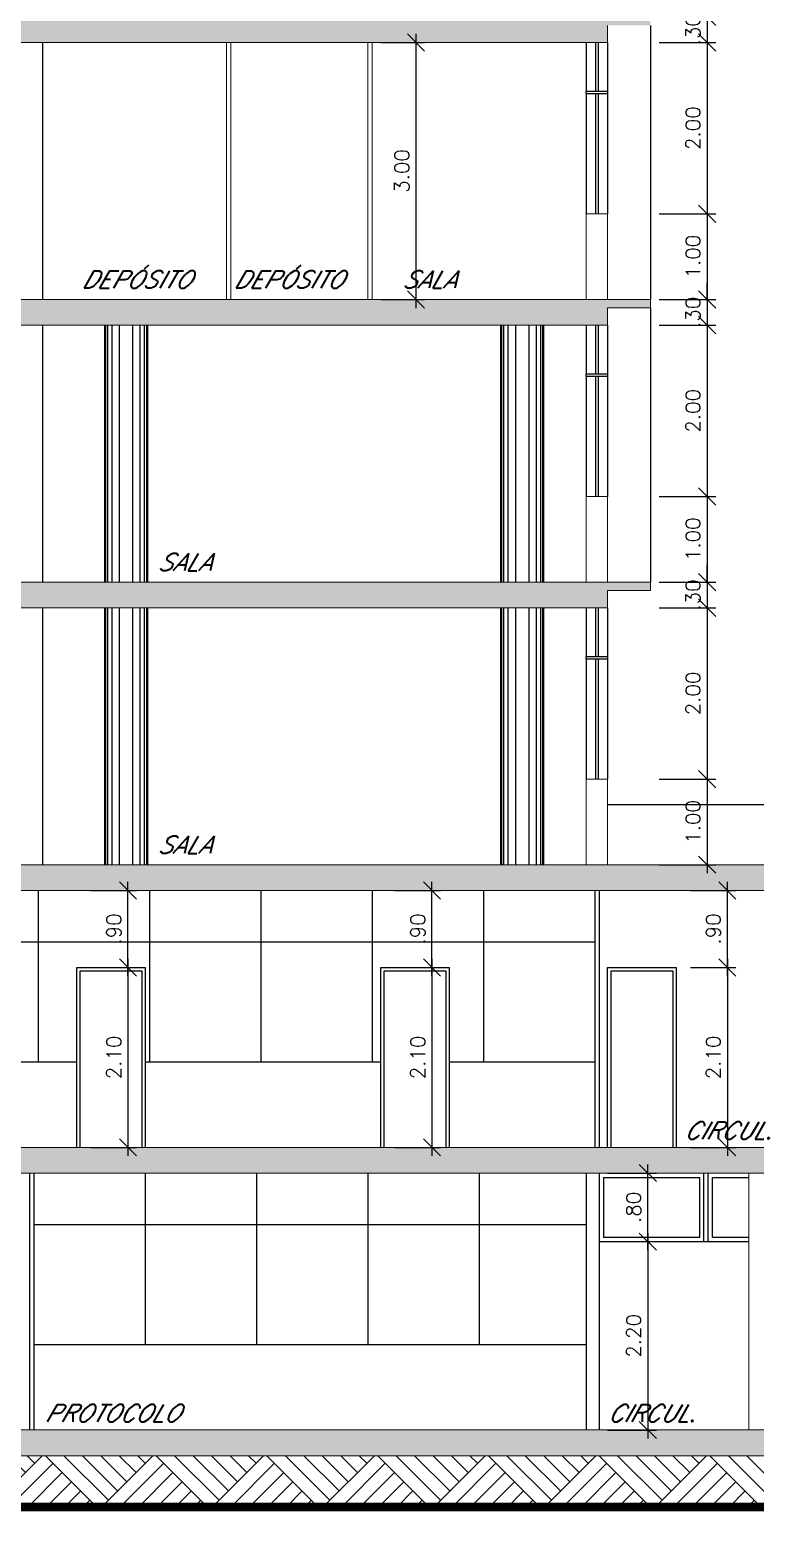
# Model space of a CAD drawing. Header units: millimetres. Extents: x 521 to 1055, y 261 to 520.
# Drawn here: x 869.4 to 877.88, y 453.61 to 470.91 of the extents above; entities that cross this region are included whole.
import ezdxf

# ---------------------------------------------------------------- set-up
doc = ezdxf.new("R2010")
doc.units = ezdxf.units.MM
doc.linetypes.add('CONTINU', pattern=[0])
doc.layers.add('0.1', color=8, linetype='Continuous', lineweight=13)
doc.styles.add('ROMANS', font='romans')
doc.styles.get("Standard").update_dxf_attribs({"font": 'romans.shx'})
doc.dimstyles.new('Fares Eng - 50', dxfattribs={"dimscale": 2, "dimtxt": 0.085, "dimasz": 0.1, "dimexe": 0.05, "dimexo": 0.05, "dimgap": 0.04, "dimtad": 1, "dimzin": 4, "dimdsep": 46, "dimtxsty": 'ROMANS', "dimblk1": 'OBLIQUE', "dimblk2": 'OBLIQUE', "dimsah": 1, "dimcen": 0.05, "dimdle": 0.05, "dimclrd": 8, "dimclre": 8, "dimclrt": 8, "dimaunit": 1, "dimadec": 0, "dimazin": 0, "dimtfac": 1, "dimtix": 1, "dimtmove": 2, "dimatfit": 0, "dimldrblk": 'OPEN90', "dimfxl": 1, "dimtolj": 1, "dimtzin": 0, "dimarcsym": 0})
pattern_1 = [(50, (2.50527, -1.5628), (0.273277003, -0.02390863), [0.028575, -0.314325]), (355, (2.50527, -1.5628), (-0.05286424, 0.286584964), [0.02286, -0.25146]), (100.451, (2.52804, -1.56478), (0.22041375, 0.26267503), [0.024285, -0.267135]), (46.1842, (2.50527, -1.4866), (0.40661856, -0.06306349), [0.0428625, -0.4714875]), (96.6356, (2.53915, -1.49184), (0.35610635, 0.37113833), [0.0364275, -0.4007025]), (351.184, (2.50527, -1.4866), (0.3561069, 0.37113768), [0.03429, -0.37719]), (21, (2.54337, -1.50564), (0.22742232, -0.15339828), [0.028575, -0.314325]), (326, (2.54337, -1.50564), (0.09270304, 0.27628195), [0.02286, -0.25146]), (71.4514, (2.56232, -1.51842), (0.320124736, 0.12288429), [0.024285, -0.267135]), (37.5, (2.50527, -1.56279), (0.004632905, 0.126832558), [0, -0.248412, 0, -0.25527, 0, -0.2524125]), (7.5, (2.50527, -1.56279), (0.100229494, 0.150270862), [0, -0.145542, 0, -0.242697, 0, -0.0962025]), (327.5, (2.4203, -1.56279), (0.203385893, -0.008593116), [0, -0.09525, 0, -0.29718, 0, -0.394335]), (317.5, (2.3822, -1.56279), (0.222193772, 0.038139737), [0, -0.123825, 0, -0.197358, 0, -0.280035])]

# ---------------------------------------------------------------- blocks, each defined once
blk = doc.blocks.new('_OBLIQUE')
at = {"color": 0, "linetype": 'ByBlock'}
blk.add_line((-0.5, -0.5), (0.5, 0.5), dxfattribs=at)
blk = doc.blocks.new('*D1829')
at = {"layer": '0.1', "color": 8, "linetype": 'CONTINU', "lineweight": -2, "transparency": 16777216}
for p, q in [((876.152, 456.756), (876.721, 456.756)), ((876.621, 456.856), (876.621, 454.456)), ((876.152, 454.556), (876.721, 454.556))]:
    blk.add_line(p, q, dxfattribs=at)
at = {"layer": 'DEFPOINTS', "color": 0, "linetype": 'CONTINU', "lineweight": -2, "transparency": 16777216}
for p in [(876.052, 456.756), (876.052, 454.556), (876.621, 454.556)]:
    blk.add_point(p, dxfattribs=at)
at = {"layer": '0.1', "color": 8, "linetype": 'CONTINU', "lineweight": -2, "transparency": 16777216, "xscale": 0.2, "yscale": 0.2, "zscale": 0.2}
for p, rotation in [((876.621, 456.756), 90), ((876.621, 454.556), 270)]:
    blk.add_blockref('_OBLIQUE', p, dxfattribs=dict(at, rotation=rotation))
at = {"layer": '0.1', "color": 8, "linetype": 'CONTINU', "lineweight": -2, "transparency": 16777216, "insert": (876.456, 455.656), "char_height": 0.17, "attachment_point": 5, "rotation": 90, "style": 'ROMANS'}
blk.add_mtext('\\A1;2.20', dxfattribs=at)
blk = doc.blocks.new('_Open90')
at = {"color": 0, "linetype": 'ByBlock', "lineweight": -2}
for p, q in [((0, 0), (-1, 0)), ((-0.5, 0.5), (0, 0)), ((0, 0), (-0.5, -0.5))]:
    blk.add_line(p, q, dxfattribs=at)
blk = doc.blocks.new('*D1830')
at = {"layer": '0.1', "color": 8, "linetype": 'CONTINU', "lineweight": -2, "transparency": 16777216}
for p, q in [((876.621, 456.656), (876.621, 457.656)), ((876.152, 457.556), (876.721, 457.556)), ((876.152, 456.756), (876.721, 456.756))]:
    blk.add_line(p, q, dxfattribs=at)
at = {"layer": 'DEFPOINTS', "color": 0, "linetype": 'CONTINU', "lineweight": -2, "transparency": 16777216}
for p in [(876.052, 457.556), (876.621, 457.556), (876.052, 456.756)]:
    blk.add_point(p, dxfattribs=at)
at = {"layer": '0.1', "color": 8, "linetype": 'CONTINU', "lineweight": -2, "transparency": 16777216, "xscale": 0.2, "yscale": 0.2, "zscale": 0.2}
for p, rotation in [((876.621, 457.556), 90), ((876.621, 456.756), 270)]:
    blk.add_blockref('_OBLIQUE', p, dxfattribs=dict(at, rotation=rotation))
at = {"layer": '0.1', "color": 8, "linetype": 'CONTINU', "lineweight": -2, "transparency": 16777216, "insert": (876.456, 457.156), "char_height": 0.17, "attachment_point": 5, "rotation": 90, "style": 'ROMANS'}
blk.add_mtext('\\A1;.80', dxfattribs=at)
blk = doc.blocks.new('*D1869')
at = {"layer": '0.1', "color": 8, "linetype": 'CONTINU', "lineweight": -2, "transparency": 16777216}
for p, q in [((870.551, 460.056), (870.551, 457.756)), ((870.118, 459.956), (870.651, 459.956)), ((870.118, 457.856), (870.651, 457.856))]:
    blk.add_line(p, q, dxfattribs=at)
at = {"layer": 'DEFPOINTS', "color": 0, "linetype": 'CONTINU', "lineweight": -2, "transparency": 16777216}
for p in [(870.018, 459.956), (870.018, 457.856), (870.551, 457.856)]:
    blk.add_point(p, dxfattribs=at)
at = {"layer": '0.1', "color": 8, "linetype": 'CONTINU', "lineweight": -2, "transparency": 16777216, "xscale": 0.2, "yscale": 0.2, "zscale": 0.2}
for p, rotation in [((870.551, 459.956), 90), ((870.551, 457.856), 270)]:
    blk.add_blockref('_OBLIQUE', p, dxfattribs=dict(at, rotation=rotation))
at = {"layer": '0.1', "color": 8, "linetype": 'CONTINU', "lineweight": -2, "transparency": 16777216, "insert": (870.386, 458.906), "char_height": 0.17, "attachment_point": 5, "rotation": 90, "style": 'ROMANS'}
blk.add_mtext('\\A1;2.10', dxfattribs=at)
blk = doc.blocks.new('*D1870')
at = {"layer": '0.1', "color": 8, "linetype": 'CONTINU', "lineweight": -2, "transparency": 16777216}
for p, q in [((870.551, 459.856), (870.551, 460.956)), ((870.118, 460.856), (870.651, 460.856)), ((870.118, 459.956), (870.651, 459.956))]:
    blk.add_line(p, q, dxfattribs=at)
at = {"layer": 'DEFPOINTS', "color": 0, "linetype": 'CONTINU', "lineweight": -2, "transparency": 16777216}
for p in [(870.018, 460.856), (870.551, 460.856), (870.018, 459.956)]:
    blk.add_point(p, dxfattribs=at)
at = {"layer": '0.1', "color": 8, "linetype": 'CONTINU', "lineweight": -2, "transparency": 16777216, "xscale": 0.2, "yscale": 0.2, "zscale": 0.2}
for p, rotation in [((870.551, 460.856), 90), ((870.551, 459.956), 270)]:
    blk.add_blockref('_OBLIQUE', p, dxfattribs=dict(at, rotation=rotation))
at = {"layer": '0.1', "color": 8, "linetype": 'CONTINU', "lineweight": -2, "transparency": 16777216, "insert": (870.386, 460.406), "char_height": 0.17, "attachment_point": 5, "rotation": 90, "style": 'ROMANS'}
blk.add_mtext('\\A1;.90', dxfattribs=at)
blk = doc.blocks.new('*D1871')
at = {"layer": '0.1', "color": 8, "linetype": 'CONTINU', "lineweight": -2, "transparency": 16777216}
for p, q in [((874.101, 460.056), (874.101, 457.756)), ((873.668, 459.956), (874.201, 459.956)), ((873.668, 457.856), (874.201, 457.856))]:
    blk.add_line(p, q, dxfattribs=at)
at = {"layer": 'DEFPOINTS', "color": 0, "linetype": 'CONTINU', "lineweight": -2, "transparency": 16777216}
for p in [(873.568, 459.956), (873.568, 457.856), (874.101, 457.856)]:
    blk.add_point(p, dxfattribs=at)
at = {"layer": '0.1', "color": 8, "linetype": 'CONTINU', "lineweight": -2, "transparency": 16777216, "xscale": 0.2, "yscale": 0.2, "zscale": 0.2}
for p, rotation in [((874.101, 459.956), 90), ((874.101, 457.856), 270)]:
    blk.add_blockref('_OBLIQUE', p, dxfattribs=dict(at, rotation=rotation))
at = {"layer": '0.1', "color": 8, "linetype": 'CONTINU', "lineweight": -2, "transparency": 16777216, "insert": (873.936, 458.906), "char_height": 0.17, "attachment_point": 5, "rotation": 90, "style": 'ROMANS'}
blk.add_mtext('\\A1;2.10', dxfattribs=at)
blk = doc.blocks.new('*D1872')
at = {"layer": '0.1', "color": 8, "linetype": 'CONTINU', "lineweight": -2, "transparency": 16777216}
for p, q in [((874.101, 459.856), (874.101, 460.956)), ((873.668, 460.856), (874.201, 460.856)), ((873.668, 459.956), (874.201, 459.956))]:
    blk.add_line(p, q, dxfattribs=at)
at = {"layer": 'DEFPOINTS', "color": 0, "linetype": 'CONTINU', "lineweight": -2, "transparency": 16777216}
for p in [(873.568, 460.856), (874.101, 460.856), (873.568, 459.956)]:
    blk.add_point(p, dxfattribs=at)
at = {"layer": '0.1', "color": 8, "linetype": 'CONTINU', "lineweight": -2, "transparency": 16777216, "xscale": 0.2, "yscale": 0.2, "zscale": 0.2}
for p, rotation in [((874.101, 460.856), 90), ((874.101, 459.956), 270)]:
    blk.add_blockref('_OBLIQUE', p, dxfattribs=dict(at, rotation=rotation))
at = {"layer": '0.1', "color": 8, "linetype": 'CONTINU', "lineweight": -2, "transparency": 16777216, "insert": (873.936, 460.406), "char_height": 0.17, "attachment_point": 5, "rotation": 90, "style": 'ROMANS'}
blk.add_mtext('\\A1;.90', dxfattribs=at)
blk = doc.blocks.new('*D1873')
at = {"layer": '0.1', "color": 8, "linetype": 'CONTINU', "lineweight": -2, "transparency": 16777216}
for p, q in [((877.551, 460.056), (877.551, 457.756)), ((877.118, 459.956), (877.651, 459.956)), ((877.118, 457.856), (877.651, 457.856))]:
    blk.add_line(p, q, dxfattribs=at)
at = {"layer": 'DEFPOINTS', "color": 0, "linetype": 'CONTINU', "lineweight": -2, "transparency": 16777216}
for p in [(877.018, 459.956), (877.018, 457.856), (877.551, 457.856)]:
    blk.add_point(p, dxfattribs=at)
at = {"layer": '0.1', "color": 8, "linetype": 'CONTINU', "lineweight": -2, "transparency": 16777216, "xscale": 0.2, "yscale": 0.2, "zscale": 0.2}
for p, rotation in [((877.551, 459.956), 90), ((877.551, 457.856), 270)]:
    blk.add_blockref('_OBLIQUE', p, dxfattribs=dict(at, rotation=rotation))
at = {"layer": '0.1', "color": 8, "linetype": 'CONTINU', "lineweight": -2, "transparency": 16777216, "insert": (877.386, 458.906), "char_height": 0.17, "attachment_point": 5, "rotation": 90, "style": 'ROMANS'}
blk.add_mtext('\\A1;2.10', dxfattribs=at)
blk = doc.blocks.new('*D1874')
at = {"layer": '0.1', "color": 8, "linetype": 'CONTINU', "lineweight": -2, "transparency": 16777216}
for p, q in [((877.551, 459.856), (877.551, 460.956)), ((877.118, 460.856), (877.651, 460.856)), ((877.118, 459.956), (877.651, 459.956))]:
    blk.add_line(p, q, dxfattribs=at)
at = {"layer": 'DEFPOINTS', "color": 0, "linetype": 'CONTINU', "lineweight": -2, "transparency": 16777216}
for p in [(877.018, 460.856), (877.551, 460.856), (877.018, 459.956)]:
    blk.add_point(p, dxfattribs=at)
at = {"layer": '0.1', "color": 8, "linetype": 'CONTINU', "lineweight": -2, "transparency": 16777216, "xscale": 0.2, "yscale": 0.2, "zscale": 0.2}
for p, rotation in [((877.551, 460.856), 90), ((877.551, 459.956), 270)]:
    blk.add_blockref('_OBLIQUE', p, dxfattribs=dict(at, rotation=rotation))
at = {"layer": '0.1', "color": 8, "linetype": 'CONTINU', "lineweight": -2, "transparency": 16777216, "insert": (877.386, 460.406), "char_height": 0.17, "attachment_point": 5, "rotation": 90, "style": 'ROMANS'}
blk.add_mtext('\\A1;.90', dxfattribs=at)
blk = doc.blocks.new('*D1981')
at = {"layer": '0.1', "color": 8, "linetype": 'CONTINU', "lineweight": -2, "transparency": 16777216}
for p, q in [((876.752, 470.756), (877.414, 470.756)), ((877.314, 470.856), (877.314, 468.656)), ((876.752, 468.756), (877.414, 468.756))]:
    blk.add_line(p, q, dxfattribs=at)
at = {"layer": 'DEFPOINTS', "color": 0, "linetype": 'CONTINU', "lineweight": -2, "transparency": 16777216}
for p in [(876.652, 470.756), (876.652, 468.756), (877.314, 468.756)]:
    blk.add_point(p, dxfattribs=at)
at = {"layer": '0.1', "color": 8, "linetype": 'CONTINU', "lineweight": -2, "transparency": 16777216, "xscale": 0.2, "yscale": 0.2, "zscale": 0.2}
for p, rotation in [((877.314, 470.756), 90), ((877.314, 468.756), 270)]:
    blk.add_blockref('_OBLIQUE', p, dxfattribs=dict(at, rotation=rotation))
at = {"layer": '0.1', "color": 8, "linetype": 'CONTINU', "lineweight": -2, "transparency": 16777216, "insert": (877.149, 469.756), "char_height": 0.17, "attachment_point": 5, "rotation": 90, "style": 'ROMANS'}
blk.add_mtext('\\A1;2.00', dxfattribs=at)
blk = doc.blocks.new('*D1983')
at = {"layer": '0.1', "color": 8, "linetype": 'CONTINU', "lineweight": -2, "transparency": 16777216}
for p, q in [((877.314, 471.056), (877.314, 471.256)), ((876.752, 471.056), (877.414, 471.056)), ((877.314, 471.056), (877.314, 470.756)), ((876.752, 470.756), (877.414, 470.756)), ((877.314, 470.756), (877.314, 470.556))]:
    blk.add_line(p, q, dxfattribs=at)
at = {"layer": 'DEFPOINTS', "color": 0, "linetype": 'CONTINU', "lineweight": -2, "transparency": 16777216}
for p in [(876.652, 471.056), (876.652, 470.756), (877.314, 470.756)]:
    blk.add_point(p, dxfattribs=at)
at = {"layer": '0.1', "color": 8, "linetype": 'CONTINU', "lineweight": -2, "transparency": 16777216, "xscale": 0.2, "yscale": 0.2, "zscale": 0.2}
for p, rotation in [((877.314, 471.056), 270), ((877.314, 470.756), 90)]:
    blk.add_blockref('_OBLIQUE', p, dxfattribs=dict(at, rotation=rotation))
at = {"layer": '0.1', "color": 8, "linetype": 'CONTINU', "lineweight": -2, "transparency": 16777216, "insert": (877.149, 470.906), "char_height": 0.17, "attachment_point": 5, "rotation": 90, "style": 'ROMANS'}
blk.add_mtext('\\A1;.30', dxfattribs=at)
blk = doc.blocks.new('*D1982')
at = {"layer": '0.1', "color": 8, "linetype": 'CONTINU', "lineweight": -2, "transparency": 16777216}
for p, q in [((877.314, 468.856), (877.314, 467.656)), ((876.752, 468.756), (877.414, 468.756)), ((876.752, 467.756), (877.414, 467.756))]:
    blk.add_line(p, q, dxfattribs=at)
at = {"layer": 'DEFPOINTS', "color": 0, "linetype": 'CONTINU', "lineweight": -2, "transparency": 16777216}
for p in [(876.652, 468.756), (876.652, 467.756), (877.314, 467.756)]:
    blk.add_point(p, dxfattribs=at)
at = {"layer": '0.1', "color": 8, "linetype": 'CONTINU', "lineweight": -2, "transparency": 16777216, "xscale": 0.2, "yscale": 0.2, "zscale": 0.2}
for p, rotation in [((877.314, 468.756), 90), ((877.314, 467.756), 270)]:
    blk.add_blockref('_OBLIQUE', p, dxfattribs=dict(at, rotation=rotation))
at = {"layer": '0.1', "color": 8, "linetype": 'CONTINU', "lineweight": -2, "transparency": 16777216, "insert": (877.149, 468.256), "char_height": 0.17, "attachment_point": 5, "rotation": 90, "style": 'ROMANS'}
blk.add_mtext('\\A1;1.00', dxfattribs=at)
blk = doc.blocks.new('*D1984')
at = {"layer": '0.1', "color": 8, "linetype": 'CONTINU', "lineweight": -2, "transparency": 16777216}
for p, q in [((876.752, 467.456), (877.414, 467.456)), ((877.314, 467.556), (877.314, 465.356)), ((876.752, 465.456), (877.414, 465.456))]:
    blk.add_line(p, q, dxfattribs=at)
at = {"layer": 'DEFPOINTS', "color": 0, "linetype": 'CONTINU', "lineweight": -2, "transparency": 16777216}
for p in [(876.652, 467.456), (876.652, 465.456), (877.314, 465.456)]:
    blk.add_point(p, dxfattribs=at)
at = {"layer": '0.1', "color": 8, "linetype": 'CONTINU', "lineweight": -2, "transparency": 16777216, "xscale": 0.2, "yscale": 0.2, "zscale": 0.2}
for p, rotation in [((877.314, 467.456), 90), ((877.314, 465.456), 270)]:
    blk.add_blockref('_OBLIQUE', p, dxfattribs=dict(at, rotation=rotation))
at = {"layer": '0.1', "color": 8, "linetype": 'CONTINU', "lineweight": -2, "transparency": 16777216, "insert": (877.149, 466.456), "char_height": 0.17, "attachment_point": 5, "rotation": 90, "style": 'ROMANS'}
blk.add_mtext('\\A1;2.00', dxfattribs=at)
blk = doc.blocks.new('*D1986')
at = {"layer": '0.1', "color": 8, "linetype": 'CONTINU', "lineweight": -2, "transparency": 16777216}
for p, q in [((877.314, 467.756), (877.314, 467.956)), ((876.752, 467.756), (877.414, 467.756)), ((877.314, 467.756), (877.314, 467.456)), ((876.752, 467.456), (877.414, 467.456)), ((877.314, 467.456), (877.314, 467.256))]:
    blk.add_line(p, q, dxfattribs=at)
at = {"layer": 'DEFPOINTS', "color": 0, "linetype": 'CONTINU', "lineweight": -2, "transparency": 16777216}
for p in [(876.652, 467.756), (876.652, 467.456), (877.314, 467.456)]:
    blk.add_point(p, dxfattribs=at)
at = {"layer": '0.1', "color": 8, "linetype": 'CONTINU', "lineweight": -2, "transparency": 16777216, "xscale": 0.2, "yscale": 0.2, "zscale": 0.2}
for p, rotation in [((877.314, 467.756), 270), ((877.314, 467.456), 90)]:
    blk.add_blockref('_OBLIQUE', p, dxfattribs=dict(at, rotation=rotation))
at = {"layer": '0.1', "color": 8, "linetype": 'CONTINU', "lineweight": -2, "transparency": 16777216, "insert": (877.149, 467.606), "char_height": 0.17, "attachment_point": 5, "rotation": 90, "style": 'ROMANS'}
blk.add_mtext('\\A1;.30', dxfattribs=at)
blk = doc.blocks.new('*D1985')
at = {"layer": '0.1', "color": 8, "linetype": 'CONTINU', "lineweight": -2, "transparency": 16777216}
for p, q in [((877.314, 465.556), (877.314, 464.356)), ((876.752, 465.456), (877.414, 465.456)), ((876.752, 464.456), (877.414, 464.456))]:
    blk.add_line(p, q, dxfattribs=at)
at = {"layer": 'DEFPOINTS', "color": 0, "linetype": 'CONTINU', "lineweight": -2, "transparency": 16777216}
for p in [(876.652, 465.456), (876.652, 464.456), (877.314, 464.456)]:
    blk.add_point(p, dxfattribs=at)
at = {"layer": '0.1', "color": 8, "linetype": 'CONTINU', "lineweight": -2, "transparency": 16777216, "xscale": 0.2, "yscale": 0.2, "zscale": 0.2}
for p, rotation in [((877.314, 465.456), 90), ((877.314, 464.456), 270)]:
    blk.add_blockref('_OBLIQUE', p, dxfattribs=dict(at, rotation=rotation))
at = {"layer": '0.1', "color": 8, "linetype": 'CONTINU', "lineweight": -2, "transparency": 16777216, "insert": (877.149, 464.956), "char_height": 0.17, "attachment_point": 5, "rotation": 90, "style": 'ROMANS'}
blk.add_mtext('\\A1;1.00', dxfattribs=at)
blk = doc.blocks.new('*D1987')
at = {"layer": '0.1', "color": 8, "linetype": 'CONTINU', "lineweight": -2, "transparency": 16777216}
for p, q in [((877.314, 464.256), (877.314, 462.056)), ((876.752, 464.156), (877.414, 464.156)), ((876.752, 462.156), (877.414, 462.156))]:
    blk.add_line(p, q, dxfattribs=at)
at = {"layer": 'DEFPOINTS', "color": 0, "linetype": 'CONTINU', "lineweight": -2, "transparency": 16777216}
for p in [(876.652, 464.156), (876.652, 462.156), (877.314, 462.156)]:
    blk.add_point(p, dxfattribs=at)
at = {"layer": '0.1', "color": 8, "linetype": 'CONTINU', "lineweight": -2, "transparency": 16777216, "xscale": 0.2, "yscale": 0.2, "zscale": 0.2}
for p, rotation in [((877.314, 464.156), 90), ((877.314, 462.156), 270)]:
    blk.add_blockref('_OBLIQUE', p, dxfattribs=dict(at, rotation=rotation))
at = {"layer": '0.1', "color": 8, "linetype": 'CONTINU', "lineweight": -2, "transparency": 16777216, "insert": (877.149, 463.156), "char_height": 0.17, "attachment_point": 5, "rotation": 90, "style": 'ROMANS'}
blk.add_mtext('\\A1;2.00', dxfattribs=at)
blk = doc.blocks.new('*D1989')
at = {"layer": '0.1', "color": 8, "linetype": 'CONTINU', "lineweight": -2, "transparency": 16777216}
for p, q in [((877.314, 464.456), (877.314, 464.656)), ((876.752, 464.456), (877.414, 464.456)), ((877.314, 464.456), (877.314, 464.156)), ((876.752, 464.156), (877.414, 464.156)), ((877.314, 464.156), (877.314, 463.956))]:
    blk.add_line(p, q, dxfattribs=at)
at = {"layer": 'DEFPOINTS', "color": 0, "linetype": 'CONTINU', "lineweight": -2, "transparency": 16777216}
for p in [(876.652, 464.456), (876.652, 464.156), (877.314, 464.156)]:
    blk.add_point(p, dxfattribs=at)
at = {"layer": '0.1', "color": 8, "linetype": 'CONTINU', "lineweight": -2, "transparency": 16777216, "xscale": 0.2, "yscale": 0.2, "zscale": 0.2}
for p, rotation in [((877.314, 464.456), 270), ((877.314, 464.156), 90)]:
    blk.add_blockref('_OBLIQUE', p, dxfattribs=dict(at, rotation=rotation))
at = {"layer": '0.1', "color": 8, "linetype": 'CONTINU', "lineweight": -2, "transparency": 16777216, "insert": (877.149, 464.306), "char_height": 0.17, "attachment_point": 5, "rotation": 90, "style": 'ROMANS'}
blk.add_mtext('\\A1;.30', dxfattribs=at)
blk = doc.blocks.new('*D1988')
at = {"layer": '0.1', "color": 8, "linetype": 'CONTINU', "lineweight": -2, "transparency": 16777216}
for p, q in [((877.314, 462.256), (877.314, 461.056)), ((876.752, 462.156), (877.414, 462.156)), ((876.752, 461.156), (877.414, 461.156))]:
    blk.add_line(p, q, dxfattribs=at)
at = {"layer": 'DEFPOINTS', "color": 0, "linetype": 'CONTINU', "lineweight": -2, "transparency": 16777216}
for p in [(876.652, 462.156), (876.652, 461.156), (877.314, 461.156)]:
    blk.add_point(p, dxfattribs=at)
at = {"layer": '0.1', "color": 8, "linetype": 'CONTINU', "lineweight": -2, "transparency": 16777216, "xscale": 0.2, "yscale": 0.2, "zscale": 0.2}
for p, rotation in [((877.314, 462.156), 90), ((877.314, 461.156), 270)]:
    blk.add_blockref('_OBLIQUE', p, dxfattribs=dict(at, rotation=rotation))
at = {"layer": '0.1', "color": 8, "linetype": 'CONTINU', "lineweight": -2, "transparency": 16777216, "insert": (877.149, 461.656), "char_height": 0.17, "attachment_point": 5, "rotation": 90, "style": 'ROMANS'}
blk.add_mtext('\\A1;1.00', dxfattribs=at)
blk = doc.blocks.new('*D3330')
at = {"layer": '0.1', "color": 8, "linetype": 'CONTINU', "lineweight": -2, "transparency": 16777216}
for p, q in [((873.502, 470.756), (874.014, 470.756)), ((873.914, 470.856), (873.914, 467.656)), ((873.502, 467.756), (874.014, 467.756))]:
    blk.add_line(p, q, dxfattribs=at)
at = {"layer": 'DEFPOINTS', "color": 0, "linetype": 'CONTINU', "lineweight": -2, "transparency": 16777216}
for p in [(873.402, 470.756), (873.402, 467.756), (873.914, 467.756)]:
    blk.add_point(p, dxfattribs=at)
at = {"layer": '0.1', "color": 8, "linetype": 'CONTINU', "lineweight": -2, "transparency": 16777216, "xscale": 0.2, "yscale": 0.2, "zscale": 0.2}
for p, rotation in [((873.914, 470.756), 90), ((873.914, 467.756), 270)]:
    blk.add_blockref('_OBLIQUE', p, dxfattribs=dict(at, rotation=rotation))
at = {"layer": '0.1', "color": 8, "linetype": 'CONTINU', "lineweight": -2, "transparency": 16777216, "insert": (873.749, 469.256), "char_height": 0.17, "attachment_point": 5, "rotation": 90, "style": 'ROMANS'}
blk.add_mtext('\\A1;3.00', dxfattribs=at)

msp = doc.modelspace()

# ---------------------------------------------------------------- hatches: boundary and pattern name
at = {"layer": '0.1', "linetype": 'CONTINU', "lineweight": -2}
h = msp.add_hatch(dxfattribs=at)
h.set_pattern_fill('AR-CONC', color=8, scale=0.0015, style=0)
h.set_pattern_definition(pattern_1)
h.paths.add_polyline_path([(859.65229, 471.05646), (859.65229, 470.95646), (860.15229, 470.95646), (860.15229, 470.75646), (876.15229, 470.75646), (876.15229, 470.95646), (876.65229, 470.95646), (876.65229, 471.05646)])
h = msp.add_hatch(dxfattribs=at)
h.set_pattern_fill('AR-CONC', color=8, scale=0.0015, style=0)
h.set_pattern_definition(pattern_1)
h.paths.add_polyline_path([(876.65229, 467.75646), (859.65229, 467.75646), (859.65229, 467.65646), (860.15229, 467.65646), (860.15229, 467.45646), (876.15229, 467.45646), (876.15229, 467.65646), (876.65229, 467.65646)])
h = msp.add_hatch(dxfattribs=at)
h.set_pattern_fill('AR-CONC', color=8, scale=0.0015, style=0)
h.set_pattern_definition(pattern_1)
h.paths.add_polyline_path([(859.65229, 464.45646), (859.65229, 464.35646), (860.15229, 464.35646), (860.15229, 464.15646), (876.15229, 464.15646), (876.15229, 464.35646), (876.65229, 464.35646), (876.65229, 464.45646)])
h = msp.add_hatch(dxfattribs=at)
h.set_pattern_fill('AR-CONC', color=8, scale=0.0015, style=0)
h.set_pattern_definition(pattern_1)
h.paths.add_polyline_path([(878.83808, 461.15646), (869.23295, 461.15646), (869.23295, 460.85646), (878.83808, 460.85646)])
h.paths.add_polyline_path([(878.83808, 457.85646), (869.23295, 457.85646), (869.23295, 457.55646), (878.83808, 457.55646)])
h.paths.add_polyline_path([(878.83808, 454.55646), (869.23295, 454.55646), (869.23295, 454.25646), (878.83808, 454.25646)])
h = msp.add_hatch(dxfattribs=at)
h.set_pattern_fill('AR-PARQ1', color=8, scale=0.003, angle=45, style=0)
h.set_pattern_definition([(135, (2.5053, -1.5628), (-1.2931569, 0), [0.9144, -0.9144]), (135, (2.613, -1.455), (-1.2931569, 0), [0.9144, -0.9144]), (135, (2.7208, -1.3473), (-1.2931569, 0), [0.9144, -0.9144]), (135, (2.8286, -1.2395), (-1.2931569, 0), [0.9144, -0.9144]), (135, (2.9363, -1.1317), (-1.2931569, 0), [0.9144, -0.9144]), (135, (3.0441, -1.024), (-1.2931569, 0), [0.9144, -0.9144]), (135, (3.15185, -0.9162), (-1.2931569, 0), [0.9144, -0.9144]), (45, (1.8587, -0.9162), (1.2931569, 0), [0.9144, -0.9144]), (45, (1.7509, -0.80845), (1.2931569, 0), [0.9144, -0.9144]), (45, (1.6432, -0.7007), (1.2931569, 0), [0.9144, -0.9144]), (45, (1.5354, -0.5929), (1.2931569, 0), [0.9144, -0.9144]), (45, (1.4276, -0.4852), (1.2931569, 0), [0.9144, -0.9144]), (45, (1.3199, -0.3774), (1.2931569, 0), [0.9144, -0.9144]), (45, (1.2121, -0.2696), (1.2931569, 0), [0.9144, -0.9144])])
h.paths.add_polyline_path([(878.83808, 454.25646), (869.23295, 454.25646), (869.23295, 453.65646), (878.83808, 453.65646)])
h.paths.add_polyline_path([(882.65229, 454.25646), (878.83808, 454.25646), (878.83808, 453.65646), (882.65229, 453.65646)])
h.paths.add_polyline_path([(893.90229, 454.25646), (882.90229, 454.25646), (882.90229, 453.65646), (893.90229, 453.65646)])

# ---------------------------------------------------------------- linework, layer by layer
at = {"layer": '0.1', "color": 7}
for p, q in [((876.15229, 470.95646), (876.15229, 470.75646)), ((860.15229, 470.75646), (876.15229, 470.75646)), ((875.90229, 468.75646), (875.90229, 467.75646)), ((875.90229, 468.75646), (876.15229, 468.75646)), ((876.15229, 468.75646), (876.15229, 467.75646)), ((859.65229, 467.75646), (876.65229, 467.75646)), ((876.15229, 467.65646), (876.65229, 467.65646)), ((876.15229, 467.65646), (876.15229, 467.45646)), ((876.65229, 467.75646), (876.65229, 467.65646)), ((860.15229, 467.45646), (876.15229, 467.45646)), ((875.90229, 465.45646), (875.90229, 464.45646)), ((875.90229, 465.45646), (876.15229, 465.45646)), ((876.15229, 465.45646), (876.15229, 464.45646)), ((859.65229, 464.45646), (876.65229, 464.45646)), ((876.15229, 464.35646), (876.15229, 464.15646)), ((876.15229, 464.35646), (876.65229, 464.35646)), ((876.65229, 464.45646), (876.65229, 464.35646)), ((860.15229, 464.15646), (876.15229, 464.15646)), ((875.90229, 462.15646), (875.90229, 461.15646)), ((875.90229, 462.15646), (876.15229, 462.15646)), ((876.15229, 462.15646), (876.15229, 461.15646)), ((824.65229, 461.15646), (883.00229, 461.15646)), ((824.65229, 460.85646), (882.90229, 460.85646)), ((824.65229, 457.85646), (882.90229, 457.85646)), ((824.65229, 457.55646), (882.90229, 457.55646)), ((877.80229, 457.55646), (877.80229, 454.55646)), ((824.65229, 454.55646), (894.05229, 454.55646)), ((860.40229, 454.25646), (882.65229, 454.25646))]:
    msp.add_line(p, q, dxfattribs=at)
at = {"layer": '0.1', "color": 8, "linetype": 'CONTINU', "lineweight": -2}
for p, q in [((876.65229, 470.95646), (876.65229, 467.75646)), ((869.55229, 470.75646), (869.55229, 467.75646)), ((875.90229, 470.75646), (875.90229, 470.18646)), ((876.01229, 470.75646), (876.01229, 470.18646)), ((876.04229, 470.75646), (876.04229, 470.18646)), ((876.15229, 470.75646), (876.15229, 470.18646)), ((875.90229, 470.15646), (875.90229, 468.75646)), ((876.01229, 470.15646), (876.01229, 468.75646)), ((876.04229, 470.15646), (876.04229, 468.75646)), ((876.15229, 470.15646), (876.15229, 468.75646)), ((876.65229, 467.65646), (876.65229, 464.45646)), ((869.55229, 467.45646), (869.55229, 464.45646)), ((870.27729, 467.45646), (870.27729, 464.45646)), ((870.28853, 467.45646), (870.28853, 464.45646)), ((870.31288, 467.45646), (870.31288, 464.45646)), ((870.36345, 467.45646), (870.36345, 464.45646)), ((870.44962, 467.45646), (870.44962, 464.45646)), ((870.60497, 467.45646), (870.60497, 464.45646)), ((870.69113, 467.45646), (870.69113, 464.45646)), ((870.7417, 467.45646), (870.7417, 464.45646)), ((870.76605, 467.45646), (870.76605, 464.45646)), ((870.77729, 467.45646), (870.77729, 464.45646)), ((874.90229, 467.45646), (874.90229, 464.45646)), ((874.91353, 467.45646), (874.91353, 464.45646)), ((874.93788, 467.45646), (874.93788, 464.45646)), ((874.98845, 467.45646), (874.98845, 464.45646)), ((875.07462, 467.45646), (875.07462, 464.45646)), ((875.22997, 467.45646), (875.22997, 464.45646)), ((875.31613, 467.45646), (875.31613, 464.45646)), ((875.3667, 467.45646), (875.3667, 464.45646)), ((875.39105, 467.45646), (875.39105, 464.45646)), ((875.40229, 467.45646), (875.40229, 464.45646)), ((875.90229, 467.45646), (875.90229, 466.88646)), ((876.01229, 467.45646), (876.01229, 466.88646)), ((876.04229, 467.45646), (876.04229, 466.88646)), ((876.15229, 467.45646), (876.15229, 466.88646)), ((875.90229, 466.85646), (875.90229, 465.45646)), ((876.01229, 466.85646), (876.01229, 465.45646)), ((876.04229, 466.85646), (876.04229, 465.45646)), ((876.15229, 466.85646), (876.15229, 465.45646)), ((869.55229, 464.15646), (869.55229, 461.15646)), ((870.27729, 464.15646), (870.27729, 461.15646)), ((870.28853, 464.15646), (870.28853, 461.15646)), ((870.31288, 464.15646), (870.31288, 461.15646)), ((870.36345, 464.15646), (870.36345, 461.15646)), ((870.44962, 464.15646), (870.44962, 461.15646)), ((870.60497, 464.15646), (870.60497, 461.15646)), ((870.69113, 464.15646), (870.69113, 461.15646)), ((870.7417, 464.15646), (870.7417, 461.15646)), ((870.76605, 464.15646), (870.76605, 461.15646)), ((870.77729, 464.15646), (870.77729, 461.15646)), ((874.90229, 464.15646), (874.90229, 461.15646)), ((874.91353, 464.15646), (874.91353, 461.15646)), ((874.93788, 464.15646), (874.93788, 461.15646)), ((874.98845, 464.15646), (874.98845, 461.15646)), ((875.07462, 464.15646), (875.07462, 461.15646)), ((875.22997, 464.15646), (875.22997, 461.15646)), ((875.31613, 464.15646), (875.31613, 461.15646)), ((875.3667, 464.15646), (875.3667, 461.15646)), ((875.39105, 464.15646), (875.39105, 461.15646)), ((875.40229, 464.15646), (875.40229, 461.15646)), ((875.90229, 464.15646), (875.90229, 463.58646)), ((876.01229, 464.15646), (876.01229, 463.58646)), ((876.04229, 464.15646), (876.04229, 463.58646)), ((876.15229, 464.15646), (876.15229, 463.58646)), ((875.90229, 463.55646), (875.90229, 462.15646)), ((876.01229, 463.55646), (876.01229, 462.15646)), ((876.04229, 463.55646), (876.04229, 462.15646)), ((876.15229, 463.55646), (876.15229, 462.15646)), ((882.65229, 461.85646), (876.15229, 461.85646)), ((869.50229, 460.85646), (869.50229, 458.85646)), ((870.80229, 460.85646), (870.80229, 458.85646)), ((872.10229, 460.85646), (872.10229, 458.85646)), ((873.40229, 460.85646), (873.40229, 458.85646)), ((874.70229, 460.85646), (874.70229, 458.85646)), ((876.00229, 460.85646), (876.00229, 457.85646)), ((876.05229, 460.85646), (876.05229, 457.85646)), ((860.40229, 460.25646), (876.00229, 460.25646)), ((863.97493, 458.85646), (869.95229, 458.85646)), ((870.75229, 458.85646), (873.50229, 458.85646)), ((874.30229, 458.85646), (876.00229, 458.85646)), ((869.40229, 457.55646), (869.40229, 454.55646)), ((869.45229, 457.55646), (869.45229, 454.55646)), ((870.75229, 457.55646), (870.75229, 455.55646)), ((872.05229, 457.55646), (872.05229, 455.55646)), ((873.35229, 457.55646), (873.35229, 455.55646)), ((874.65229, 457.55646), (874.65229, 455.55646)), ((875.90229, 457.55646), (875.90229, 454.55646)), ((876.05229, 457.55646), (876.05229, 454.55646)), ((876.10229, 457.50646), (876.10229, 456.80646)), ((876.10229, 457.50646), (877.22729, 457.50646)), ((877.22729, 456.80646), (877.22729, 457.50646)), ((877.27729, 456.75646), (877.27729, 457.55646)), ((877.32729, 456.75646), (877.32729, 457.55646)), ((877.37729, 457.50646), (877.80229, 457.50646)), ((877.37729, 456.80646), (877.37729, 457.50646)), ((869.45229, 456.95646), (875.90229, 456.95646)), ((876.05229, 456.75646), (877.80229, 456.75646)), ((876.10229, 456.80646), (877.22729, 456.80646)), ((877.37729, 456.80646), (877.80229, 456.80646)), ((869.45229, 455.55646), (875.90229, 455.55646))]:
    msp.add_line(p, q, dxfattribs=at)
at = {"layer": '0.1', "color": 8, "linetype": 'CONTINU'}
for p, q in [((871.70229, 470.75646), (871.70229, 467.75646)), ((871.75229, 470.75646), (871.75229, 467.75646)), ((873.35229, 470.75646), (873.35229, 467.75646)), ((873.40229, 470.75646), (873.40229, 467.75646))]:
    msp.add_line(p, q, dxfattribs=at)
at = {"layer": '0.1', "color": 8, "linetype": 'CONTINU', "lineweight": -2}
for points in [[(875.90229, 470.18646), (876.15229, 470.18646), (876.15229, 470.15646), (875.90229, 470.15646)], [(875.90229, 466.88646), (876.15229, 466.88646), (876.15229, 466.85646), (875.90229, 466.85646)], [(875.90229, 463.58646), (876.15229, 463.58646), (876.15229, 463.55646), (875.90229, 463.55646)]]:
    msp.add_lwpolyline(points, close=True, dxfattribs=at)
for points in [[(869.95229, 457.85646), (869.95229, 459.95646), (870.75229, 459.95646), (870.75229, 457.85646)], [(869.99229, 457.85646), (869.99229, 459.91646), (870.71229, 459.91646), (870.71229, 457.85646)], [(873.50229, 457.85646), (873.50229, 459.95646), (874.30229, 459.95646), (874.30229, 457.85646)], [(873.54229, 457.85646), (873.54229, 459.91646), (874.26229, 459.91646), (874.26229, 457.85646)], [(876.15229, 457.85646), (876.15229, 459.95646), (876.95229, 459.95646), (876.95229, 457.85646)], [(876.19229, 457.85646), (876.19229, 459.91646), (876.91229, 459.91646), (876.91229, 457.85646)]]:
    msp.add_lwpolyline(points, dxfattribs=at)
at = {"layer": '0.1', "color": 8, "linetype": 'CONTINU', "lineweight": -2, "const_width": 0.1, "flags": 128}
msp.add_lwpolyline([(896.49153, 454.10646), (894.10229, 454.10646), (894.10229, 453.65646), (806.35229, 453.65646), (806.35229, 454.10646), (804.81063, 454.10646)], dxfattribs=at)

# ---------------------------------------------------------------- texts
at = {"layer": '0.1', "color": 8, "oblique": 30}
for s, p in [('DEPÓSITO', (870.00384, 467.88917)), ('DEPÓSITO', (871.78124, 467.88917)), ('SALA', (873.75005, 467.88917)), ('SALA', (870.89357, 464.58917)), ('SALA', (870.89357, 461.28917)), ('CIRCUL.', (877.04192, 457.95338)), ('PROTOCOLO', (869.57227, 454.65338)), ('CIRCUL.', (876.15056, 454.65338))]:
    msp.add_text(s, height=0.2, dxfattribs=at).set_placement(p)

# ---------------------------------------------------------------- dimensions: what is measured, and where the dimension line sits
at = {"layer": '0.1', "color": 8, "linetype": 'CONTINU', "lineweight": -2}
for base, p1, p2, picture, middle in [((877.31396, 470.75646), (876.65229, 471.05646), (876.65229, 470.75646), '*D1983', (877.14896, 470.90646)), ((873.91443, 467.75646), (873.40229, 470.75646), (873.40229, 467.75646), '*D3330', (873.74943, 469.25646)), ((877.31396, 468.75646), (876.65229, 470.75646), (876.65229, 468.75646), '*D1981', (877.14896, 469.75646)), ((877.31396, 467.75646), (876.65229, 468.75646), (876.65229, 467.75646), '*D1982', (877.14896, 468.25646)), ((877.31396, 467.45646), (876.65229, 467.75646), (876.65229, 467.45646), '*D1986', (877.14896, 467.60646)), ((877.31396, 465.45646), (876.65229, 467.45646), (876.65229, 465.45646), '*D1984', (877.14896, 466.45646)), ((877.31396, 464.45646), (876.65229, 465.45646), (876.65229, 464.45646), '*D1985', (877.14896, 464.95646)), ((877.31396, 464.15646), (876.65229, 464.45646), (876.65229, 464.15646), '*D1989', (877.14896, 464.30646)), ((877.31396, 462.15646), (876.65229, 464.15646), (876.65229, 462.15646), '*D1987', (877.14896, 463.15646)), ((877.31396, 461.15646), (876.65229, 462.15646), (876.65229, 461.15646), '*D1988', (877.14896, 461.65646)), ((870.55051, 460.85646), (870.01754, 459.95646), (870.01754, 460.85646), '*D1870', (870.38551, 460.40646)), ((874.10051, 460.85646), (873.56754, 459.95646), (873.56754, 460.85646), '*D1872', (873.93551, 460.40646)), ((877.55051, 460.85646), (877.01754, 459.95646), (877.01754, 460.85646), '*D1874', (877.38551, 460.40646)), ((870.55051, 457.85646), (870.01754, 459.95646), (870.01754, 457.85646), '*D1869', (870.38551, 458.90646)), ((874.10051, 457.85646), (873.56754, 459.95646), (873.56754, 457.85646), '*D1871', (873.93551, 458.90646)), ((877.55051, 457.85646), (877.01754, 459.95646), (877.01754, 457.85646), '*D1873', (877.38551, 458.90646)), ((876.62144, 457.55646), (876.05229, 456.75646), (876.05229, 457.55646), '*D1830', (876.45644, 457.15646)), ((876.62144, 454.55646), (876.05229, 456.75646), (876.05229, 454.55646), '*D1829', (876.45644, 455.65646))]:
    dim = msp.add_linear_dim(base=base, p1=p1, p2=p2, angle=90, dimstyle='Fares Eng - 50', dxfattribs=at)
    dim.commit()
    dim.dimension.update_dxf_attribs({"geometry": picture, "text_midpoint": middle})

doc.saveas('drawing.dxf')
